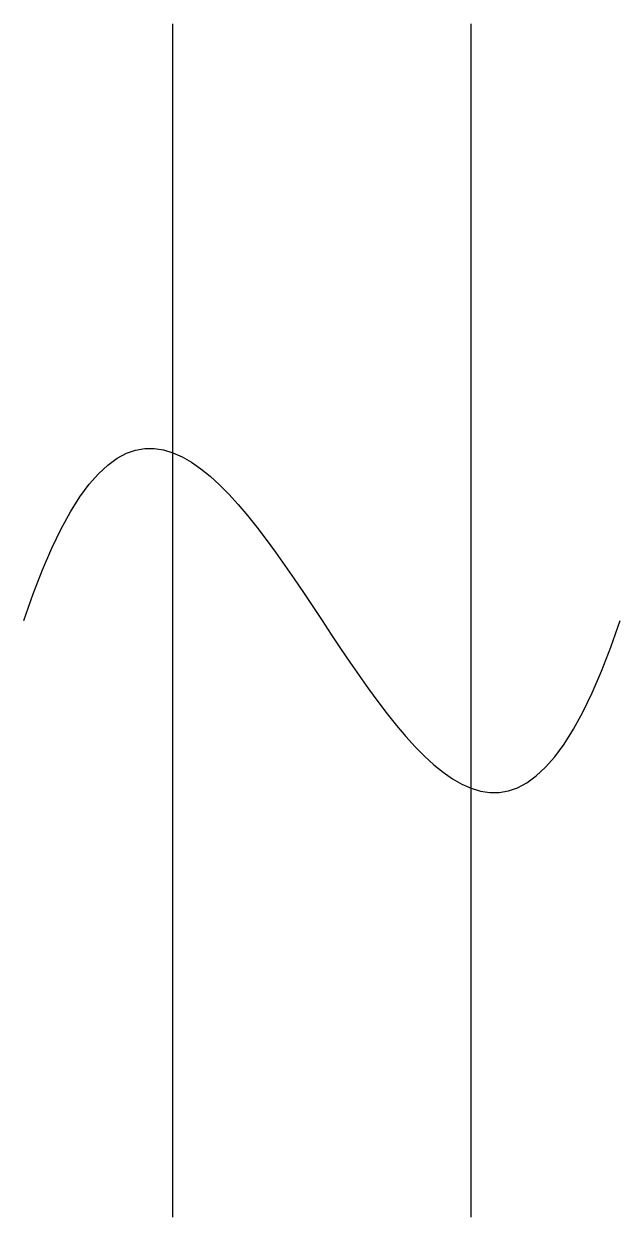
# Model space of a CAD drawing. Header units: millimetres. Extents: x 0 to 100, y -100 to 100.
import ezdxf

# ---------------------------------------------------------------- set-up
doc = ezdxf.new("R2010")
doc.units = ezdxf.units.MM

msp = doc.modelspace()

# ---------------------------------------------------------------- linework, layer by layer
for p, q in [((25, -100), (25, 100)), ((75, -100), (75, 100))]:
    msp.add_line(p, q)
msp.add_open_spline([(0, 0), (33.33, 100), (66.67, -100), (100, 0)], degree=3)

doc.saveas('drawing.dxf')
